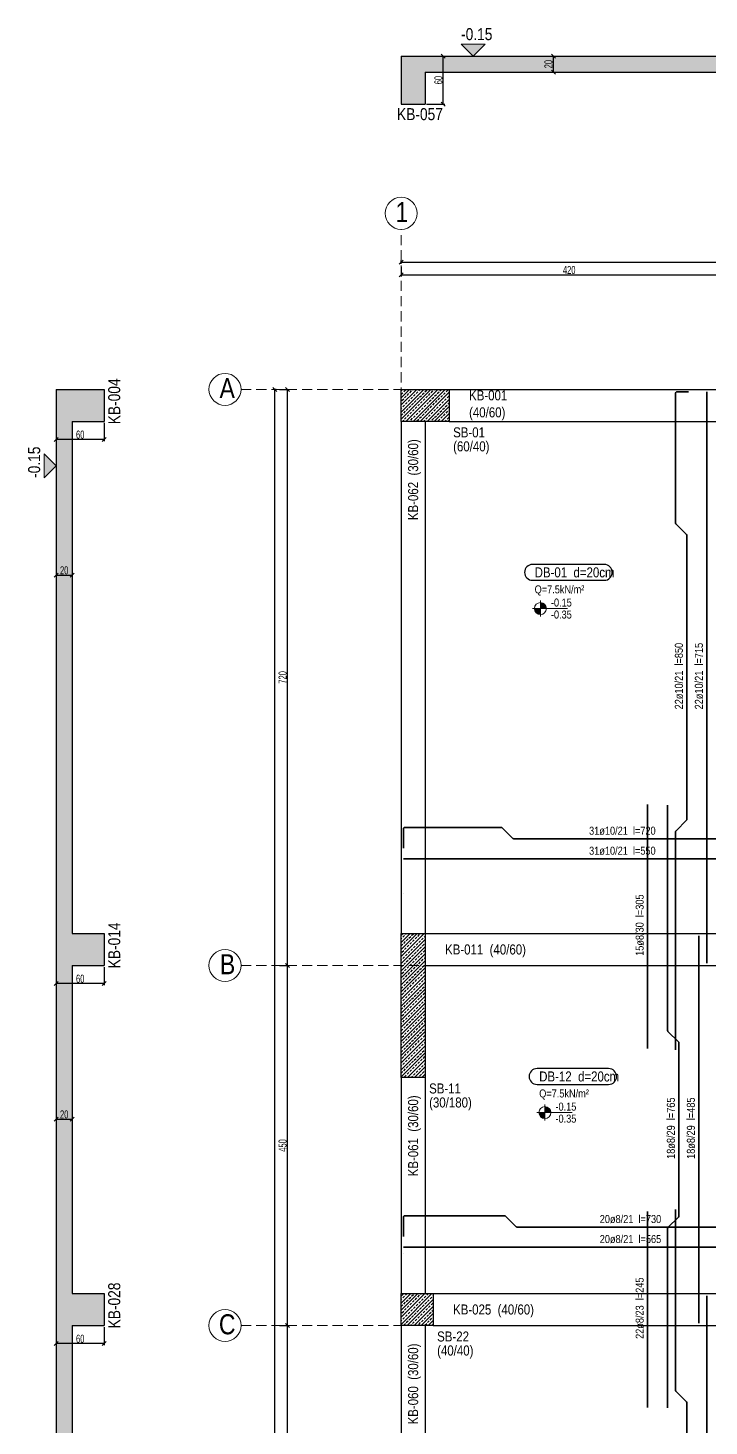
# Model space of a CAD drawing. Header units: millimetres. Extents: x 2018 to 8411, y 702 to 6024.
# Drawn here: x 2018 to 2869, y 4277 to 6024 of the extents above; entities that cross this region are included whole.
import ezdxf
from ezdxf.enums import TextEntityAlignment as Align

# ---------------------------------------------------------------- set-up
doc = ezdxf.new("R2010")
doc.units = ezdxf.units.MM
doc.linetypes.add('DASHED', pattern=[19.05, 12.7, -6.35])
for name, color, linetype, lineweight in [('AKS BALONU (BEYKENT)', 7, 'Continuous', 20), ('AKS CIZGISI (BEYKENT)', 252, 'DASHED', 20), ('AKS NO (BEYKENT)', 3, 'Continuous', 20), ('AKS OLCU (BEYKENT)', 200, 'Continuous', 20), ('DONATI (BEYKENT)', 4, 'Continuous', 35), ('DONATI YAZISI (BEYKENT)', 3, 'Continuous', 20), ('DOSEME ISMI (BEYKENT)', 9, 'Continuous', 20), ('DOSEME PAFTA (BEYKENT)', 3, 'Continuous', 20), ('DOSEME SINIRI (BEYKENT)', 2, 'Continuous', 30), ('KIRIS (BEYKENT)', 2, 'Continuous', 30), ('KIRIS ISMI (BEYKENT)', 40, 'Continuous', 20), ('KOLON (BEYKENT)', 3, 'Continuous', 30), ('KOLON ISMI (BEYKENT)', 91, 'Continuous', 20), ('KOT CIZGI (BEYKENT)', 120, 'Continuous', 20), ('KOT YAZI (BEYKENT)', 7, 'Continuous', 20), ('LGP_SLAB', 6, 'Continuous', 30), ('OLCU (BEYKENT)', 14, 'Continuous', 20), ('TARAMA (BEYKENT)', 252, 'Continuous', 25), ('YAZI (BEYKENT)', 140, 'Continuous', 20)]:
    doc.layers.add(name, color=color, linetype=linetype, lineweight=lineweight)
doc.styles.add('DONATI YAZISI (BEYKENT)', font='')
doc.styles.add('DSMOLC-50', font='bahnschrift light condensed', dxfattribs={"width": 0.75, "height": 10})
doc.styles.add('KLNOLC-25', font='bahnschrift light condensed', dxfattribs={"width": 0.75, "height": 10})
doc.styles.add('KOT (BEYKENT)', font='')
doc.styles.add('stastyle', font='RomanSTA.ttf')
doc.styles.add('YAZI (BEYKENT)', font='')
doc.styles.get('DONATI YAZISI (BEYKENT)').set_extended_font_data('Bahnschrift Light Condensed')
doc.styles.get('KOT (BEYKENT)').set_extended_font_data('Bahnschrift Light Condensed')
doc.styles.get('YAZI (BEYKENT)').set_extended_font_data('Bahnschrift Light Condensed')
doc.dimstyles.new('DSMOLC-50', dxfattribs={"dimtxt": 10, "dimasz": 5, "dimexe": 2, "dimexo": 2, "dimgap": 1, "dimtad": 1, "dimdec": 1, "dimrnd": 0.5, "dimzin": 12, "dimdsep": 46, "dimtxsty": 'DSMOLC-50', "dimblk": 'OBLIQUE', "dimblk1": 'OBLIQUE', "dimblk2": 'OBLIQUE', "dimcen": 0, "dimclrt": 7, "dimadec": 0, "dimazin": 0, "dimtfac": 1, "dimtdec": 4, "dimtix": 1, "dimtmove": 2, "dimatfit": 3, "dimfxl": 1, "dimtzin": 0, "dimarcsym": 0})
pattern_1 = [(45, (1036.827, 1029.5085), (-4.419417, 4.419417), []), (45, (1041.2465, 1029.5085), (-4.419417, 4.419417), [3.125, -1.5625])]

# ---------------------------------------------------------------- blocks, each defined once
blk = doc.blocks.new('_Oblique')
at = {"color": 0, "linetype": 'ByBlock', "lineweight": -2}
blk.add_line((-0.5, -0.5), (0.5, 0.5), dxfattribs=at)
blk = doc.blocks.new('*D86')
at = {"layer": 'AKS OLCU (BEYKENT)', "color": 0, "lineweight": -2, "transparency": 16777216}
for p, q in [((2484.3, 5725.4), (2484.3, 5713.4)), ((2484.3, 5715.4), (2904.3, 5715.4)), ((2904.3, 5725.4), (2904.3, 5713.4))]:
    blk.add_line(p, q, dxfattribs=at)
at = {"layer": 'DEFPOINTS', "color": 0, "transparency": 16777216}
for p in [(2484.3, 5727.4), (2904.3, 5727.4), (2904.3, 5715.4)]:
    blk.add_point(p, dxfattribs=at)
at = {"layer": 'AKS OLCU (BEYKENT)', "color": 0, "lineweight": -2, "transparency": 16777216, "xscale": 5, "yscale": 5, "zscale": 5, "rotation": 180}
blk.add_blockref('_Oblique', (2484.3, 5715.4), dxfattribs=at)
at = {"layer": 'AKS OLCU (BEYKENT)', "color": 0, "lineweight": -2, "transparency": 16777216, "xscale": 5, "yscale": 5, "zscale": 5}
blk.add_blockref('_Oblique', (2904.3, 5715.4), dxfattribs=at)
at = {"layer": 'AKS OLCU (BEYKENT)', "color": 7, "transparency": 16777216, "insert": (2694.3, 5721.5), "char_height": 10, "attachment_point": 5, "style": 'DSMOLC-50'}
blk.add_mtext('420', dxfattribs=at)
blk = doc.blocks.new('*D102')
at = {"layer": 'AKS OLCU (BEYKENT)', "color": 0, "lineweight": -2, "transparency": 16777216}
for p, q in [((2484.3, 5729.4), (2484.3, 5733.4)), ((2484.3, 5731.4), (8154.3, 5731.4)), ((8154.3, 5729.4), (8154.3, 5733.4))]:
    blk.add_line(p, q, dxfattribs=at)
at = {"layer": 'DEFPOINTS', "color": 0, "transparency": 16777216}
for p in [(8154.3, 5731.4), (2484.3, 5727.4), (8154.3, 5727.4)]:
    blk.add_point(p, dxfattribs=at)
at = {"layer": 'AKS OLCU (BEYKENT)', "color": 0, "lineweight": -2, "transparency": 16777216, "xscale": 5, "yscale": 5, "zscale": 5, "rotation": 180}
blk.add_blockref('_Oblique', (2484.3, 5731.4), dxfattribs=at)
at = {"layer": 'AKS OLCU (BEYKENT)', "color": 0, "lineweight": -2, "transparency": 16777216, "xscale": 5, "yscale": 5, "zscale": 5}
blk.add_blockref('_Oblique', (8154.3, 5731.4), dxfattribs=at)
at = {"layer": 'AKS OLCU (BEYKENT)', "color": 7, "transparency": 16777216, "insert": (5319.3, 5737.5), "char_height": 10, "attachment_point": 5, "style": 'DSMOLC-50'}
blk.add_mtext('5670', dxfattribs=at)
blk = doc.blocks.new('*D134')
at = {"layer": 'AKS OLCU (BEYKENT)', "color": 0, "lineweight": -2, "transparency": 16777216}
for p, q in [((2332.4, 4402.4), (2344.4, 4402.4)), ((2342.4, 3952.4), (2342.4, 4402.4)), ((2332.4, 3952.4), (2344.4, 3952.4))]:
    blk.add_line(p, q, dxfattribs=at)
at = {"layer": 'DEFPOINTS', "color": 0, "transparency": 16777216}
for p in [(2330.4, 4402.4), (2342.4, 4402.4), (2330.4, 3952.4)]:
    blk.add_point(p, dxfattribs=at)
at = {"layer": 'AKS OLCU (BEYKENT)', "color": 0, "lineweight": -2, "transparency": 16777216, "xscale": 5, "yscale": 5, "zscale": 5}
for p, rotation in [((2342.4, 4402.4), 90), ((2342.4, 3952.4), 270)]:
    blk.add_blockref('_Oblique', p, dxfattribs=dict(at, rotation=rotation))
at = {"layer": 'AKS OLCU (BEYKENT)', "color": 7, "transparency": 16777216, "insert": (2336.3, 4177.4), "char_height": 10, "attachment_point": 5, "rotation": 90, "style": 'DSMOLC-50'}
blk.add_mtext('450', dxfattribs=at)
blk = doc.blocks.new('*D135')
at = {"layer": 'AKS OLCU (BEYKENT)', "color": 0, "lineweight": -2, "transparency": 16777216}
for p, q in [((2332.4, 4852.4), (2344.4, 4852.4)), ((2342.4, 4402.4), (2342.4, 4852.4)), ((2332.4, 4402.4), (2344.4, 4402.4))]:
    blk.add_line(p, q, dxfattribs=at)
at = {"layer": 'DEFPOINTS', "color": 0, "transparency": 16777216}
for p in [(2330.4, 4852.4), (2342.4, 4852.4), (2330.4, 4402.4)]:
    blk.add_point(p, dxfattribs=at)
at = {"layer": 'AKS OLCU (BEYKENT)', "color": 0, "lineweight": -2, "transparency": 16777216, "xscale": 5, "yscale": 5, "zscale": 5}
for p, rotation in [((2342.4, 4852.4), 90), ((2342.4, 4402.4), 270)]:
    blk.add_blockref('_Oblique', p, dxfattribs=dict(at, rotation=rotation))
at = {"layer": 'AKS OLCU (BEYKENT)', "color": 7, "transparency": 16777216, "insert": (2336.3, 4627.4), "char_height": 10, "attachment_point": 5, "rotation": 90, "style": 'DSMOLC-50'}
blk.add_mtext('450', dxfattribs=at)
blk = doc.blocks.new('*D136')
at = {"layer": 'AKS OLCU (BEYKENT)', "color": 0, "lineweight": -2, "transparency": 16777216}
for p, q in [((2332.4, 5572.4), (2344.4, 5572.4)), ((2342.4, 4852.4), (2342.4, 5572.4)), ((2332.4, 4852.4), (2344.4, 4852.4))]:
    blk.add_line(p, q, dxfattribs=at)
at = {"layer": 'DEFPOINTS', "color": 0, "transparency": 16777216}
for p in [(2330.4, 5572.4), (2342.4, 5572.4), (2330.4, 4852.4)]:
    blk.add_point(p, dxfattribs=at)
at = {"layer": 'AKS OLCU (BEYKENT)', "color": 0, "lineweight": -2, "transparency": 16777216, "xscale": 5, "yscale": 5, "zscale": 5}
for p, rotation in [((2342.4, 5572.4), 90), ((2342.4, 4852.4), 270)]:
    blk.add_blockref('_Oblique', p, dxfattribs=dict(at, rotation=rotation))
at = {"layer": 'AKS OLCU (BEYKENT)', "color": 7, "transparency": 16777216, "insert": (2336.3, 5212.4), "char_height": 10, "attachment_point": 5, "rotation": 90, "style": 'DSMOLC-50'}
blk.add_mtext('720', dxfattribs=at)
blk = doc.blocks.new('*D137')
at = {"layer": 'AKS OLCU (BEYKENT)', "color": 0, "lineweight": -2, "transparency": 16777216}
for p, q in [((2328.4, 5572.4), (2324.4, 5572.4)), ((2326.4, 952.4), (2326.4, 5572.4)), ((2328.4, 952.4), (2324.4, 952.4))]:
    blk.add_line(p, q, dxfattribs=at)
at = {"layer": 'DEFPOINTS', "color": 0, "transparency": 16777216}
for p in [(2326.4, 5572.4), (2330.4, 5572.4), (2330.4, 952.4)]:
    blk.add_point(p, dxfattribs=at)
at = {"layer": 'AKS OLCU (BEYKENT)', "color": 0, "lineweight": -2, "transparency": 16777216, "xscale": 5, "yscale": 5, "zscale": 5}
for p, rotation in [((2326.4, 5572.4), 90), ((2326.4, 952.4), 270)]:
    blk.add_blockref('_Oblique', p, dxfattribs=dict(at, rotation=rotation))
at = {"layer": 'AKS OLCU (BEYKENT)', "color": 7, "transparency": 16777216, "insert": (2320.3, 3262.4), "char_height": 10, "attachment_point": 5, "rotation": 90, "style": 'DSMOLC-50'}
blk.add_mtext('4620', dxfattribs=at)
blk = doc.blocks.new('*D145')
at = {"layer": 'DEFPOINTS', "color": 0, "transparency": 16777216}
for p in [(2514.2, 5988.9), (2537, 5988.9), (2514.2, 5928.9)]:
    blk.add_point(p, dxfattribs=at)
at = {"layer": 'OLCU (BEYKENT)', "color": 0, "lineweight": -2, "transparency": 16777216}
for p, q in [((2516.2, 5988.9), (2539, 5988.9)), ((2537, 5928.9), (2537, 5988.9)), ((2516.2, 5928.9), (2539, 5928.9))]:
    blk.add_line(p, q, dxfattribs=at)
at = {"layer": 'OLCU (BEYKENT)', "color": 0, "lineweight": -2, "transparency": 16777216, "xscale": 5, "yscale": 5, "zscale": 5}
for p, rotation in [((2537, 5988.9), 90), ((2537, 5928.9), 270)]:
    blk.add_blockref('_Oblique', p, dxfattribs=dict(at, rotation=rotation))
at = {"layer": 'OLCU (BEYKENT)', "color": 7, "lineweight": -3, "transparency": 16777216, "insert": (2530.9, 5958.9), "char_height": 10, "attachment_point": 5, "rotation": 90, "style": 'KLNOLC-25'}
blk.add_mtext('60', dxfattribs=at)
blk = doc.blocks.new('*D146')
at = {"layer": 'DEFPOINTS', "color": 0, "transparency": 16777216}
for p in [(2659.1, 5988.9), (2674.5, 5988.9), (2659.1, 5968.9)]:
    blk.add_point(p, dxfattribs=at)
at = {"layer": 'OLCU (BEYKENT)', "color": 0, "lineweight": -2, "transparency": 16777216}
for p, q in [((2661.1, 5988.9), (2676.5, 5988.9)), ((2674.5, 5968.9), (2674.5, 5988.9)), ((2661.1, 5968.9), (2676.5, 5968.9))]:
    blk.add_line(p, q, dxfattribs=at)
at = {"layer": 'OLCU (BEYKENT)', "color": 0, "lineweight": -2, "transparency": 16777216, "xscale": 5, "yscale": 5, "zscale": 5}
for p, rotation in [((2674.5, 5988.9), 90), ((2674.5, 5968.9), 270)]:
    blk.add_blockref('_Oblique', p, dxfattribs=dict(at, rotation=rotation))
at = {"layer": 'OLCU (BEYKENT)', "color": 7, "lineweight": -3, "transparency": 16777216, "insert": (2668.4, 5978.9), "char_height": 10, "attachment_point": 5, "rotation": 90, "style": 'KLNOLC-25'}
blk.add_mtext('20', dxfattribs=at)
blk = doc.blocks.new('*D153')
at = {"layer": 'DEFPOINTS', "color": 0, "transparency": 16777216}
for p in [(2053.4, 5532.4), (2113.4, 5532.4), (2053.4, 5509.7)]:
    blk.add_point(p, dxfattribs=at)
at = {"layer": 'OLCU (BEYKENT)', "color": 0, "lineweight": -2, "transparency": 16777216}
for p, q in [((2053.4, 5530.4), (2053.4, 5507.7)), ((2113.4, 5530.4), (2113.4, 5507.7)), ((2113.4, 5509.7), (2053.4, 5509.7))]:
    blk.add_line(p, q, dxfattribs=at)
at = {"layer": 'OLCU (BEYKENT)', "color": 0, "lineweight": -2, "transparency": 16777216, "xscale": 5, "yscale": 5, "zscale": 5, "rotation": 180}
blk.add_blockref('_Oblique', (2053.4, 5509.7), dxfattribs=at)
at = {"layer": 'OLCU (BEYKENT)', "color": 0, "lineweight": -2, "transparency": 16777216, "xscale": 5, "yscale": 5, "zscale": 5}
blk.add_blockref('_Oblique', (2113.4, 5509.7), dxfattribs=at)
at = {"layer": 'OLCU (BEYKENT)', "color": 7, "lineweight": -3, "transparency": 16777216, "insert": (2083.4, 5515.8), "char_height": 10, "attachment_point": 5, "style": 'KLNOLC-25'}
blk.add_mtext('60', dxfattribs=at)
blk = doc.blocks.new('*D154')
at = {"layer": 'DEFPOINTS', "color": 0, "transparency": 16777216}
for p in [(2053.4, 5357.6), (2073.4, 5357.6), (2073.4, 5340.1)]:
    blk.add_point(p, dxfattribs=at)
at = {"layer": 'OLCU (BEYKENT)', "color": 0, "lineweight": -2, "transparency": 16777216}
for p, q in [((2053.4, 5355.6), (2053.4, 5338.1)), ((2073.4, 5355.6), (2073.4, 5338.1)), ((2053.4, 5340.1), (2073.4, 5340.1))]:
    blk.add_line(p, q, dxfattribs=at)
at = {"layer": 'OLCU (BEYKENT)', "color": 0, "lineweight": -2, "transparency": 16777216, "xscale": 5, "yscale": 5, "zscale": 5, "rotation": 180}
blk.add_blockref('_Oblique', (2053.4, 5340.1), dxfattribs=at)
at = {"layer": 'OLCU (BEYKENT)', "color": 0, "lineweight": -2, "transparency": 16777216, "xscale": 5, "yscale": 5, "zscale": 5}
blk.add_blockref('_Oblique', (2073.4, 5340.1), dxfattribs=at)
at = {"layer": 'OLCU (BEYKENT)', "color": 7, "lineweight": -3, "transparency": 16777216, "insert": (2063.4, 5346.2), "char_height": 10, "attachment_point": 5, "style": 'KLNOLC-25'}
blk.add_mtext('20', dxfattribs=at)
blk = doc.blocks.new('*D155')
at = {"layer": 'DEFPOINTS', "color": 0, "transparency": 16777216}
for p in [(2053.4, 4852.4), (2113.4, 4852.4), (2053.4, 4829.7)]:
    blk.add_point(p, dxfattribs=at)
at = {"layer": 'OLCU (BEYKENT)', "color": 0, "lineweight": -2, "transparency": 16777216}
for p, q in [((2053.4, 4850.4), (2053.4, 4827.7)), ((2113.4, 4850.4), (2113.4, 4827.7)), ((2113.4, 4829.7), (2053.4, 4829.7))]:
    blk.add_line(p, q, dxfattribs=at)
at = {"layer": 'OLCU (BEYKENT)', "color": 0, "lineweight": -2, "transparency": 16777216, "xscale": 5, "yscale": 5, "zscale": 5, "rotation": 180}
blk.add_blockref('_Oblique', (2053.4, 4829.7), dxfattribs=at)
at = {"layer": 'OLCU (BEYKENT)', "color": 0, "lineweight": -2, "transparency": 16777216, "xscale": 5, "yscale": 5, "zscale": 5}
blk.add_blockref('_Oblique', (2113.4, 4829.7), dxfattribs=at)
at = {"layer": 'OLCU (BEYKENT)', "color": 7, "lineweight": -3, "transparency": 16777216, "insert": (2083.4, 4835.8), "char_height": 10, "attachment_point": 5, "style": 'KLNOLC-25'}
blk.add_mtext('60', dxfattribs=at)
blk = doc.blocks.new('*D156')
at = {"layer": 'DEFPOINTS', "color": 0, "transparency": 16777216}
for p in [(2053.4, 4677.6), (2073.4, 4677.6), (2073.4, 4660.1)]:
    blk.add_point(p, dxfattribs=at)
at = {"layer": 'OLCU (BEYKENT)', "color": 0, "lineweight": -2, "transparency": 16777216}
for p, q in [((2053.4, 4675.6), (2053.4, 4658.1)), ((2073.4, 4675.6), (2073.4, 4658.1)), ((2053.4, 4660.1), (2073.4, 4660.1))]:
    blk.add_line(p, q, dxfattribs=at)
at = {"layer": 'OLCU (BEYKENT)', "color": 0, "lineweight": -2, "transparency": 16777216, "xscale": 5, "yscale": 5, "zscale": 5, "rotation": 180}
blk.add_blockref('_Oblique', (2053.4, 4660.1), dxfattribs=at)
at = {"layer": 'OLCU (BEYKENT)', "color": 0, "lineweight": -2, "transparency": 16777216, "xscale": 5, "yscale": 5, "zscale": 5}
blk.add_blockref('_Oblique', (2073.4, 4660.1), dxfattribs=at)
at = {"layer": 'OLCU (BEYKENT)', "color": 7, "lineweight": -3, "transparency": 16777216, "insert": (2063.4, 4666.2), "char_height": 10, "attachment_point": 5, "style": 'KLNOLC-25'}
blk.add_mtext('20', dxfattribs=at)
blk = doc.blocks.new('*D157')
at = {"layer": 'DEFPOINTS', "color": 0, "transparency": 16777216}
for p in [(2053.4, 4402.4), (2113.4, 4402.4), (2053.4, 4379.7)]:
    blk.add_point(p, dxfattribs=at)
at = {"layer": 'OLCU (BEYKENT)', "color": 0, "lineweight": -2, "transparency": 16777216}
for p, q in [((2053.4, 4400.4), (2053.4, 4377.7)), ((2113.4, 4400.4), (2113.4, 4377.7)), ((2113.4, 4379.7), (2053.4, 4379.7))]:
    blk.add_line(p, q, dxfattribs=at)
at = {"layer": 'OLCU (BEYKENT)', "color": 0, "lineweight": -2, "transparency": 16777216, "xscale": 5, "yscale": 5, "zscale": 5, "rotation": 180}
blk.add_blockref('_Oblique', (2053.4, 4379.7), dxfattribs=at)
at = {"layer": 'OLCU (BEYKENT)', "color": 0, "lineweight": -2, "transparency": 16777216, "xscale": 5, "yscale": 5, "zscale": 5}
blk.add_blockref('_Oblique', (2113.4, 4379.7), dxfattribs=at)
at = {"layer": 'OLCU (BEYKENT)', "color": 7, "lineweight": -3, "transparency": 16777216, "insert": (2083.4, 4385.8), "char_height": 10, "attachment_point": 5, "style": 'KLNOLC-25'}
blk.add_mtext('60', dxfattribs=at)

msp = doc.modelspace()

# ---------------------------------------------------------------- hatches: boundary and pattern name
at = {"layer": 'KOT CIZGI (BEYKENT)'}
for points in [[(2559.2, 6003.87), (2574.2, 5988.87), (2589.2, 6003.87)], [(2038.38, 5461.71), (2053.38, 5476.71), (2038.38, 5491.71)]]:
    msp.add_hatch(color=256, dxfattribs=at).paths.add_polyline_path(points)
h = msp.add_hatch(color=256, dxfattribs=at)
h.dxf.hatch_style = 1
h.paths.add_polyline_path([(2658.25, 5298.46), (2650.75, 5298.46, 0.4142136), (2658.25, 5290.96)])
h = msp.add_hatch(color=256, dxfattribs=at)
h.dxf.hatch_style = 1
h.paths.add_polyline_path([(2658.25, 5305.96), (2658.25, 5298.46), (2665.75, 5298.46, 0.4142136)])
h = msp.add_hatch(color=256, dxfattribs=at)
h.dxf.hatch_style = 1
h.paths.add_polyline_path([(2663.93, 4668.46), (2656.43, 4668.46, 0.4142136), (2663.93, 4660.96)])
h = msp.add_hatch(color=256, dxfattribs=at)
h.dxf.hatch_style = 1
h.paths.add_polyline_path([(2663.93, 4675.96), (2663.93, 4668.46), (2671.43, 4668.46, 0.4142136)])
at = {"layer": 'TARAMA (BEYKENT)', "lineweight": -3}
h = msp.add_hatch(dxfattribs=at)
h.set_pattern_fill('ANSI33', color=256)
h.set_pattern_definition([(45, (1036.827, 874.7104), (-4.490128, 4.490128), []), (45, (1041.317, 874.7104), (-4.490128, 4.490128), [3.175, -1.5875])])
h.paths.add_polyline_path([(5094.37, 5988.87), (5069.37, 5988.87), (2484.2, 5988.87), (2484.2, 5928.87), (2514.22, 5928.87), (2514.22, 5968.87), (3014.35, 5968.87), (3014.35, 5928.87), (3054.3, 5928.87), (3054.3, 5968.87), (3544.26, 5968.87), (3544.26, 5928.87), (3584.3, 5928.87), (3584.3, 5968.87), (4304.26, 5968.87), (4304.26, 5928.87), (4344.3, 5928.87), (4344.3, 5968.87), (5069.37, 5968.87), (5069.37, 5868.87), (5094.37, 5868.87)])
h = msp.add_hatch(dxfattribs=at)
h.set_pattern_fill('ANSI33', color=256)
h.set_pattern_definition([(45, (1137.328, 1029.5085), (-4.490128, 4.490128), []), (45, (1141.818, 1029.5085), (-4.490128, 4.490128), [3.175, -1.5875])])
h.paths.add_polyline_path([(2113.38, 1682.41), (2073.38, 1682.41), (2073.38, 2342.41), (2113.38, 2342.41), (2113.38, 2402.41), (2073.38, 2402.41), (2073.38, 2889.1), (2113.38, 2889.1), (2113.38, 2929.64), (2073.38, 2929.64), (2073.38, 3247.41), (2113.38, 3247.41), (2113.38, 3287.41), (2073.38, 3287.41), (2073.38, 3952.41), (2113.38, 3952.41), (2113.38, 3992.41), (2073.38, 3992.41), (2073.38, 4402.41), (2113.38, 4402.41), (2113.38, 4442.41), (2073.38, 4442.41), (2073.38, 4852.41), (2113.38, 4852.41), (2113.38, 4892.41), (2073.38, 4892.41), (2073.38, 5532.41), (2113.38, 5532.41), (2113.38, 5572.41), (2053.38, 5572.41), (2053.38, 4852.41), (2053.38, 4442.41), (2053.38, 3247.41), (2053.38, 2929.64), (2053.38, 1622.41), (2053.38, 977.41), (2053.38, 952.41), (2173.38, 952.41), (2173.38, 977.41), (2073.38, 977.41), (2073.38, 1622.41), (2113.38, 1622.41)])
at = {"layer": 'TARAMA (BEYKENT)'}
h = msp.add_hatch(dxfattribs=at)
h.set_pattern_fill('ANSI33', color=256, style=0, pattern_type=0)
h.set_pattern_definition(pattern_1)
h.paths.add_polyline_path([(2484.3, 5572.41), (2544.3, 5572.41), (2544.3, 5532.41), (2484.3, 5532.41)], flags=0)
h = msp.add_hatch(dxfattribs=at)
h.set_pattern_fill('ANSI33', color=256, style=0, pattern_type=0)
h.set_pattern_definition(pattern_1)
h.paths.add_polyline_path([(2484.3, 4892.41), (2514.3, 4892.41), (2514.3, 4712.41), (2484.3, 4712.41)], flags=0)
h = msp.add_hatch(dxfattribs=at)
h.set_pattern_fill('ANSI33', color=256, style=0, pattern_type=0)
h.set_pattern_definition(pattern_1)
h.paths.add_polyline_path([(2484.3, 4442.41), (2524.3, 4442.41), (2524.3, 4402.41), (2484.3, 4402.41)], flags=0)

# ---------------------------------------------------------------- linework, layer by layer
at = {"layer": 'AKS BALONU (BEYKENT)'}
for centre in [(2484.3, 5792.41), (2264.3, 5572.41), (2264.3, 4852.41), (2264.3, 4402.41)]:
    msp.add_circle(centre, 20, dxfattribs=at)
at = {"layer": 'AKS CIZGISI (BEYKENT)'}
for p, q in [((2484.3, 742.41), (2484.3, 5772.41)), ((2284.3, 5572.41), (8369.3, 5572.41)), ((2284.3, 4852.41), (8369.3, 4852.41)), ((2284.3, 4402.41), (8369.3, 4402.41))]:
    msp.add_line(p, q, dxfattribs=at)
at = {"layer": 'DONATI (BEYKENT)'}
for points in [[(2827.27, 4747.01), (2827.27, 5019.79, -0.1989124), (2827.71, 5020.85), (2840.83, 5033.97, 0.1989124), (2841.27, 5035.03), (2841.27, 5389.79, 0.1989124), (2840.83, 5390.85), (2827.71, 5403.97, -0.1989124), (2827.27, 5405.03), (2827.27, 5567.91, -0.4142136), (2828.77, 5569.41), (2843.27, 5569.41)], [(2817.27, 4299.46), (2817.27, 4523.79, -0.1989124), (2817.71, 4524.85), (2830.83, 4537.97, 0.1989124), (2831.27, 4539.03), (2831.27, 4755.79, 0.1989124), (2830.83, 4756.85), (2817.71, 4769.97, -0.1989124), (2817.27, 4771.03), (2817.27, 5052.86)], [(2487.2, 4998.9), (2487.2, 5023.3, -0.4142136), (2488.7, 5024.8), (2609.54, 5024.8, -0.1989124), (2610.6, 5024.36), (2623.72, 5011.24, 0.1989124), (2624.78, 5010.8), (2883.1, 5010.8, 0.1989124), (2884.17, 5011.24), (2897.29, 5024.36, -0.1989124), (2898.35, 5024.8), (3169.7, 5024.8)], [(2827.27, 3783.84), (2827.27, 4073.79, -0.1989124), (2827.71, 4074.85), (2840.83, 4087.97, 0.1989124), (2841.27, 4089.03), (2841.27, 4305.79, 0.1989124), (2840.83, 4306.85), (2827.71, 4319.97, -0.1989124), (2827.27, 4321.03), (2827.27, 4547.24)], [(2487.2, 4513.55), (2487.2, 4537.95, -0.4142136), (2488.7, 4539.45), (2613.68, 4539.45, -0.1989124), (2614.74, 4539.01), (2627.86, 4525.89, 0.1989124), (2628.93, 4525.45), (2899.69, 4525.45, 0.1989124), (2900.75, 4525.89), (2913.87, 4539.01, -0.1989124), (2914.93, 4539.45), (3179.7, 4539.45)]]:
    msp.add_lwpolyline(points, format="xyb", dxfattribs=at)
for points in [[(2866.27, 4855.41), (2866.27, 5569.41)], [(2792.27, 4748.66), (2792.27, 5053.66)], [(2487.2, 4985.8), (3035.37, 4985.8)], [(2856.27, 4405.41), (2856.27, 4889.41)], [(2792.27, 4299.91), (2792.27, 4544.91)], [(2487.2, 4500.45), (3051.3, 4500.45)], [(2866.27, 3955.41), (2866.27, 4439.41)]]:
    msp.add_lwpolyline(points, dxfattribs=at)
at = {"layer": 'DOSEME PAFTA (BEYKENT)', "lineweight": -3}
for points in [[(2648.47, 5333.76), (2738.09, 5333.76, 1), (2738.09, 5353.54), (2648.47, 5353.54, 1)], [(2654.16, 4703.76), (2743.52, 4703.76, 1), (2743.52, 4723.54), (2654.16, 4723.54, 1)]]:
    msp.add_lwpolyline(points, format="xyb", close=True, dxfattribs=at)
at = {"layer": 'DOSEME SINIRI (BEYKENT)'}
for p, q in [((2484.2, 5988.87), (5069.3, 5988.87)), ((2484.2, 5988.87), (2484.2, 5928.87)), ((2514.22, 5968.87), (2514.22, 5928.87)), ((2514.22, 5968.87), (3014.35, 5968.87)), ((2484.2, 5928.87), (2514.22, 5928.87)), ((2053.38, 5572.41), (2113.38, 5572.41)), ((2053.38, 5572.41), (2053.38, 4852.41)), ((2113.38, 5572.41), (2113.38, 5532.41)), ((2073.38, 5532.41), (2113.38, 5532.41)), ((2073.38, 5532.41), (2073.38, 4892.41)), ((2073.38, 4892.41), (2113.38, 4892.41)), ((2113.38, 4892.41), (2113.38, 4852.41)), ((2053.38, 4852.41), (2053.38, 4442.41)), ((2073.38, 4852.41), (2113.38, 4852.41)), ((2073.38, 4852.41), (2073.38, 4442.41)), ((2053.38, 4442.41), (2053.38, 3247.41)), ((2073.38, 4442.41), (2113.38, 4442.41)), ((2113.38, 4442.41), (2113.38, 4402.41)), ((2073.38, 4402.41), (2113.38, 4402.41)), ((2073.38, 4402.41), (2073.38, 3992.41))]:
    msp.add_line(p, q, dxfattribs=at)
at = {"layer": 'KIRIS (BEYKENT)'}
for p, q in [((2544.2, 5572.41), (2904.26, 5572.41)), ((2484.2, 5532.51), (2484.2, 4892.41)), ((2514.3, 5532.51), (2514.3, 4892.41)), ((2544.2, 5532.41), (2904.26, 5532.41)), ((2514.2, 4892.41), (3011.14, 4892.41)), ((2514.2, 4852.41), (3014.3, 4852.41)), ((2484.2, 4712.41), (2484.2, 4442.31)), ((2514.3, 4712.41), (2514.3, 4442.31)), ((2524.2, 4442.41), (3014.3, 4442.41)), ((2484.2, 4402.31), (2484.2, 4132.31)), ((2514.3, 4402.31), (2514.2, 4132.31)), ((2524.2, 4402.41), (3014.3, 4402.41))]:
    msp.add_line(p, q, dxfattribs=at)
at = {"layer": 'KOLON (BEYKENT)'}
for points in [[(2484.3, 5572.41), (2544.3, 5572.41), (2544.3, 5532.41), (2484.3, 5532.41)], [(2484.3, 4892.41), (2514.3, 4892.41), (2514.3, 4712.41), (2484.3, 4712.41)], [(2484.3, 4442.41), (2524.3, 4442.41), (2524.3, 4402.41), (2484.3, 4402.41)]]:
    msp.add_lwpolyline(points, close=True, dxfattribs=at)
at = {"layer": 'KOT CIZGI (BEYKENT)'}
for p, q in [((2559.2, 6003.87), (2589.2, 6003.87)), ((2574.2, 5988.87), (2559.2, 6003.87)), ((2574.2, 5988.87), (2589.2, 6003.87)), ((2554.2, 5988.87), (2594.2, 5988.87)), ((2038.38, 5461.71), (2038.38, 5491.71)), ((2053.38, 5476.71), (2038.38, 5491.71)), ((2053.38, 5456.71), (2053.38, 5496.71)), ((2053.38, 5476.71), (2038.38, 5461.71)), ((2648.25, 5298.46), (2692.27, 5298.46)), ((2658.25, 5308.46), (2658.25, 5288.46)), ((2653.93, 4668.46), (2697.96, 4668.46)), ((2663.93, 4678.46), (2663.93, 4658.46))]:
    msp.add_line(p, q, dxfattribs=at)
for centre in [(2658.25, 5298.46), (2663.93, 4668.46)]:
    msp.add_circle(centre, 7.5, dxfattribs=at)

# ---------------------------------------------------------------- texts
at = {"layer": 'AKS NO (BEYKENT)', "style": 'YAZI (BEYKENT)'}
for s, p in [('1', (2477.2, 5781.41)), ('A', (2257.52, 5561.41)), ('B', (2257.97, 4841.41)), ('C', (2256.71, 4391.41))]:
    msp.add_text(s, height=25, dxfattribs=at).set_placement(p)
at = {"layer": 'DONATI YAZISI (BEYKENT)', "style": 'DONATI YAZISI (BEYKENT)'}
for s, p in [(' 22ø10/21  l=850', (2831.27, 5212.41)), (' 22ø10/21  l=715', (2856.27, 5212.41)), (' 15ø8/30  l=305', (2782.27, 4901.16)), (' 18ø8/29  l=765', (2821.27, 4647.41)), (' 18ø8/29  l=485', (2846.27, 4647.41)), (' 22ø8/23  l=245', (2782.27, 4422.41))]:
    msp.add_text(s, height=10, rotation=90, dxfattribs=at).set_placement(p, align=Align.MIDDLE_CENTER)
for s, p in [(' 31ø10/21  l=720', (2759.11, 5020.8)), (' 31ø10/21  l=550', (2759.11, 4995.8)), (' 20ø8/21  l=730', (2769.25, 4535.45)), (' 20ø8/21  l=565', (2769.25, 4510.45))]:
    msp.add_text(s, height=10, dxfattribs=at).set_placement(p, align=Align.MIDDLE_CENTER)
at = {"layer": 'DOSEME ISMI (BEYKENT)', "style": 'YAZI (BEYKENT)'}
for s, p in [('DB-01  d=20cm', (2651.11, 5337.41)), ('DB-12  d=20cm', (2656.8, 4707.41))]:
    msp.add_text(s, height=12.5, dxfattribs=at).set_placement(p)
at = {"layer": 'KIRIS ISMI (BEYKENT)', "style": 'YAZI (BEYKENT)'}
for s, height, p in [('KB-057', 15, (2479.2, 5908.87)), ('KB-001', 12.5, (2569.2, 5558.66)), ('(40/60)', 12.5, (2569.2, 5537.41)), ('KB-011  (40/60)', 12.5, (2539.2, 4866.16)), ('KB-025  (40/60)', 12.5, (2549.2, 4416.16))]:
    msp.add_text(s, height=height, dxfattribs=at).set_placement(p)
for s, height, p in [('KB-004', 15, (2133.38, 5528.77)), ('KB-062  (30/60)', 12.5, (2505.56, 5408.97)), ('KB-014', 15, (2133.38, 4848.8)), ('KB-061  (30/60)', 12.5, (2505.56, 4588.9)), ('KB-028', 15, (2133.38, 4398.75)), ('KB-060  (30/60)', 12.5, (2505.56, 4278.77))]:
    msp.add_text(s, height=height, rotation=90, dxfattribs=at).set_placement(p)
at = {"layer": 'KOLON ISMI (BEYKENT)', "style": 'YAZI (BEYKENT)'}
for s, p in [('SB-01', (2549.3, 5512.41)), ('(60/40)', (2549.3, 5494.91)), ('SB-11', (2519.3, 4692.41)), ('(30/180)', (2519.3, 4674.91)), ('SB-22', (2529.3, 4382.41)), ('(40/40)', (2529.3, 4364.91))]:
    msp.add_text(s, height=12.5, dxfattribs=at).set_placement(p)
at = {"layer": 'KOT YAZI (BEYKENT)', "style": 'KOT (BEYKENT)'}
for s, height, p in [('-0.15', 15, (2559.2, 6008.87)), (' -0.15', 10, (2668.25, 5300.96)), (' -0.35', 10, (2668.25, 5285.96)), (' -0.15', 10, (2673.93, 4670.96)), (' -0.35', 10, (2673.93, 4655.96))]:
    msp.add_text(s, height=height, dxfattribs=at).set_placement(p)
msp.add_text('-0.15', height=15, rotation=90, dxfattribs=at).set_placement((2033.38, 5461.71))
at = {"layer": 'LGP_SLAB', "style": 'stastyle'}
for s, p in [('& 1-.2- 1- 0- 7.484206', (2487.3, 4941.88)), ('& 1-.2- 1- 0- 4.9', (2487.3, 4492.41))]:
    msp.add_text(s, height=0.0005, dxfattribs=at).set_placement(p)
at = {"layer": 'YAZI (BEYKENT)', "style": 'YAZI (BEYKENT)'}
for p in [(2651.11, 5317.41), (2656.8, 4687.41)]:
    msp.add_text('Q=7.5kN/m²', height=10, dxfattribs=at).set_placement(p)

# ---------------------------------------------------------------- dimensions: what is measured, and where the dimension line sits
at = {"layer": 'AKS OLCU (BEYKENT)'}
for base, p2, picture, middle in [((8154.3, 5731.41), (8154.3, 5727.41), '*D102', (5319.3, 5737.52)), ((2904.3, 5715.41), (2904.3, 5727.41), '*D86', (2694.3, 5721.52))]:
    dim = msp.add_linear_dim(base=base, p1=(2484.3, 5727.41), p2=p2, dimstyle='DSMOLC-50', dxfattribs=at)
    dim.commit()
    dim.dimension.update_dxf_attribs({"geometry": picture, "text_midpoint": middle})
for base, p1, p2, picture, middle in [((2326.41, 5572.41), (2330.41, 952.41), (2330.41, 5572.41), '*D137', (2320.31, 3262.41)), ((2342.41, 5572.41), (2330.41, 4852.41), (2330.41, 5572.41), '*D136', (2336.31, 5212.41)), ((2342.41, 4852.41), (2330.41, 4402.41), (2330.41, 4852.41), '*D135', (2336.31, 4627.41)), ((2342.41, 4402.41), (2330.41, 3952.41), (2330.41, 4402.41), '*D134', (2336.31, 4177.41))]:
    dim = msp.add_linear_dim(base=base, p1=p1, p2=p2, angle=90, dimstyle='DSMOLC-50', dxfattribs=at)
    dim.commit()
    dim.dimension.update_dxf_attribs({"geometry": picture, "text_midpoint": middle})
at = {"layer": 'OLCU (BEYKENT)', "lineweight": -3}
for base, p1, p2, picture, middle in [((2537.04, 5988.87), (2514.22, 5928.87), (2514.22, 5988.87), '*D145', (2530.94, 5958.87)), ((2674.47, 5988.87), (2659.08, 5968.87), (2659.08, 5988.87), '*D146', (2668.37, 5978.87))]:
    dim = msp.add_linear_dim(base=base, p1=p1, p2=p2, angle=90, dimstyle='DSMOLC-50', override={"dimtxsty": 'KLNOLC-25'}, dxfattribs=at)
    dim.commit()
    dim.dimension.update_dxf_attribs({"geometry": picture, "text_midpoint": middle})
for base, p1, p2, picture, middle in [((2053.38, 5509.68), (2113.38, 5532.41), (2053.38, 5532.41), '*D153', (2083.38, 5515.78)), ((2073.38, 5340.14), (2053.38, 5357.59), (2073.38, 5357.59), '*D154', (2063.38, 5346.24)), ((2053.38, 4829.68), (2113.38, 4852.41), (2053.38, 4852.41), '*D155', (2083.38, 4835.78)), ((2073.38, 4660.14), (2053.38, 4677.59), (2073.38, 4677.59), '*D156', (2063.38, 4666.24)), ((2053.38, 4379.68), (2113.38, 4402.41), (2053.38, 4402.41), '*D157', (2083.38, 4385.78))]:
    dim = msp.add_linear_dim(base=base, p1=p1, p2=p2, dimstyle='DSMOLC-50', override={"dimtxsty": 'KLNOLC-25'}, dxfattribs=at)
    dim.commit()
    dim.dimension.update_dxf_attribs({"geometry": picture, "text_midpoint": middle})

doc.saveas('drawing.dxf')
